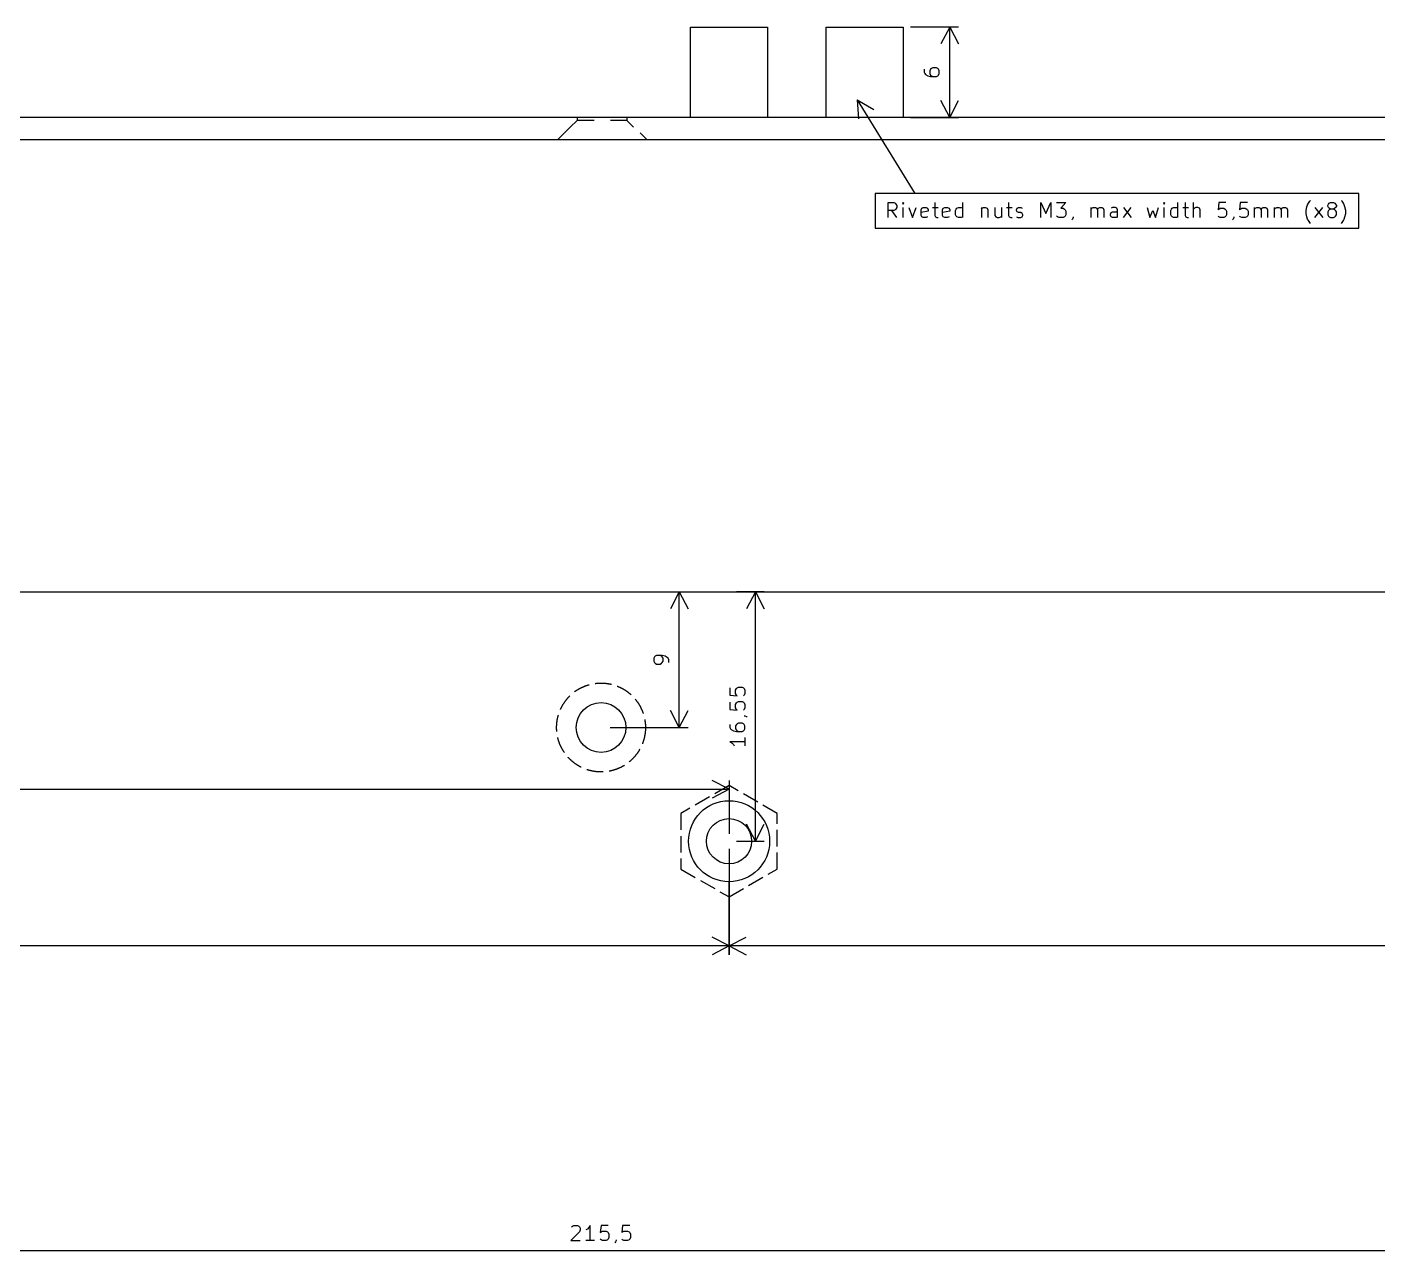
# Model space of a CAD drawing. Extents: x 183 to 663, y -184 to 161.
# Drawn here: x 383.1 to 472.8, y 17.8 to 99 of the extents above; entities that cross this region are included whole.
import ezdxf

# ---------------------------------------------------------------- set-up
doc = ezdxf.new("R2010")
doc.units = 0
doc.layers.add('BLACK', color=7, linetype='CONTINUOUS')

msp = doc.modelspace()

# ---------------------------------------------------------------- linework, layer by layer
at = {"layer": 'BLACK', "linetype": 'CONTINUOUS'}
for p, q in [((427.2, 99), (432.3, 99)), ((427.2, 93), (427.2, 99)), ((432.3, 99), (432.3, 93)), ((436.2, 99), (441.3, 99)), ((436.2, 93), (436.2, 99)), ((441.3, 99), (441.3, 93)), ((444.98642, 99), (441.8, 99)), ((444.4, 99), (443.813579, 97.873496)), ((444.4, 93), (444.4, 99)), ((444.4, 99), (444.986421, 97.873496)), ((442.704819, 96.190476), (442.704819, 96)), ((442.704819, 96), (442.752438, 95.904762)), ((443.13339, 96.190476), (443.085771, 96.095238)), ((443.085771, 96.095238), (443.085771, 95.904762)), ((443.181009, 96.238095), (443.13339, 96.190476)), ((443.276247, 96.285714), (443.181009, 96.238095)), ((443.514342, 96.285714), (443.276247, 96.285714)), ((443.60958, 96.238095), (443.514342, 96.285714)), ((443.6572, 96.190476), (443.60958, 96.238095)), ((443.704819, 96.095238), (443.6572, 96.190476)), ((443.704819, 95.904762), (443.704819, 96.095238)), ((442.752438, 95.904762), (442.800057, 95.857143)), ((442.800057, 95.857143), (442.942914, 95.761905)), ((442.942914, 95.761905), (443.13339, 95.714286)), ((443.085771, 95.904762), (443.13339, 95.809524)), ((443.13339, 95.809524), (443.181009, 95.761905)), ((443.13339, 95.714286), (443.514342, 95.714286)), ((443.181009, 95.761905), (443.276247, 95.714286)), ((443.514342, 95.714286), (443.60958, 95.761905)), ((443.60958, 95.761905), (443.6572, 95.809524)), ((443.6572, 95.809524), (443.704819, 95.904762)), ((438.262049, 94.174171), (442.093385, 87.94825)), ((438.262049, 94.174171), (439.351877, 93.522116)), ((438.262049, 94.174171), (438.353017, 92.907433)), ((444.4, 93), (443.813579, 94.126504)), ((444.4, 93), (444.986421, 94.126504)), ((543.1, 93), (299.6, 93)), ((419.21, 92.35), (418.828994, 91.969036)), ((419.654503, 92.794534), (419.21, 92.35)), ((419.654503, 92.985034), (419.654503, 92.921499)), ((419.654503, 92.985034), (419.654503, 92.921499)), ((419.654503, 92.921499), (419.654503, 92.858034)), ((419.654503, 92.858034), (419.654503, 92.794534)), ((419.654503, 92.858034), (419.654503, 92.794534)), ((420.797497, 92.794534), (419.654503, 92.794534)), ((422.956488, 92.794534), (421.876991, 92.794534)), ((422.956488, 92.985034), (422.956488, 92.921499)), ((422.956488, 92.985034), (422.956488, 92.858034)), ((422.956488, 92.985034), (422.956488, 92.921499)), ((422.956488, 92.921499), (422.956488, 92.858034)), ((422.956488, 92.858034), (422.956488, 92.794534)), ((422.956488, 92.858034), (422.956488, 92.794534)), ((422.956488, 92.794534), (423.400991, 92.35)), ((422.956488, 92.794534), (423.400991, 92.35)), ((432.3, 93), (427.2, 93)), ((441.3, 93), (436.2, 93)), ((441.8, 93), (444.98642, 93)), ((543.1, 91.5), (299.6, 91.5)), ((418.828994, 91.969036), (418.384491, 91.524537)), ((418.828994, 91.969036), (418.384491, 91.524537)), ((423.845472, 91.969036), (424.289975, 91.524537)), ((423.845472, 91.969036), (424.289975, 91.524537)), ((439.446428, 87.94825), (439.446428, 85.65175)), ((471.553573, 87.94825), (439.446428, 87.94825)), ((471.553573, 85.65175), (471.553573, 87.94825)), ((440.309523, 86.34518), (440.309523, 87.34518)), ((440.309523, 87.34518), (440.690475, 87.34518)), ((440.690475, 87.34518), (440.785713, 87.297561)), ((440.785713, 87.297561), (440.833332, 87.249942)), ((440.833332, 87.249942), (440.880951, 87.154704)), ((440.880951, 87.011847), (440.833332, 86.916609)), ((440.880951, 87.154704), (440.880951, 87.011847)), ((441.309523, 87.34518), (441.261904, 87.297561)), ((441.261904, 87.297561), (441.309523, 87.249942)), ((441.357142, 87.297561), (441.309523, 87.34518)), ((441.309523, 87.34518), (441.309523, 87.249942)), ((441.309523, 87.249942), (441.357142, 87.297561)), ((441.309523, 86.34518), (441.309523, 87.011847)), ((441.690475, 87.011847), (441.92857, 86.34518)), ((441.92857, 86.34518), (442.166665, 87.011847)), ((442.499999, 86.86899), (442.547618, 86.964228)), ((442.547618, 86.964228), (442.642856, 87.011847)), ((442.642856, 87.011847), (442.833332, 87.011847)), ((442.833332, 87.011847), (442.92857, 86.964228)), ((442.92857, 86.964228), (442.976189, 86.86899)), ((443.261904, 87.011847), (443.642856, 87.011847)), ((443.404761, 87.34518), (443.404761, 86.488038)), ((443.928571, 86.86899), (443.97619, 86.964228)), ((443.97619, 86.964228), (444.071428, 87.011847)), ((444.071428, 87.011847), (444.261904, 87.011847)), ((444.261904, 87.011847), (444.357142, 86.964228)), ((444.357142, 86.964228), (444.404761, 86.86899)), ((444.833333, 86.916609), (444.880952, 86.964228)), ((444.880952, 86.964228), (444.97619, 87.011847)), ((444.97619, 87.011847), (445.166666, 87.011847)), ((445.166666, 87.011847), (445.261904, 86.964228)), ((445.261904, 86.34518), (445.261904, 87.34518)), ((446.5, 87.011847), (446.5, 86.34518)), ((446.5, 86.916609), (446.547619, 86.964228)), ((446.547619, 86.964228), (446.642857, 87.011847)), ((446.642857, 87.011847), (446.785714, 87.011847)), ((446.785714, 87.011847), (446.880952, 86.964228)), ((446.880952, 86.964228), (446.928571, 86.86899)), ((447.404762, 87.011847), (447.404762, 86.488038)), ((447.833333, 87.011847), (447.833333, 86.34518)), ((448.166667, 87.011847), (448.547619, 87.011847)), ((448.309524, 87.34518), (448.309524, 86.488038)), ((448.833334, 86.86899), (448.880953, 86.964228)), ((448.880953, 86.964228), (448.976191, 87.011847)), ((448.976191, 87.011847), (449.119048, 87.011847)), ((449.119048, 87.011847), (449.214286, 86.964228)), ((450.452382, 86.34518), (450.452382, 87.34518)), ((450.452382, 87.34518), (450.785715, 86.630895)), ((450.785715, 86.630895), (451.119048, 87.34518)), ((451.119048, 87.34518), (451.119048, 86.34518)), ((451.500001, 87.34518), (452.119048, 87.34518)), ((452.119048, 87.34518), (451.785715, 86.964228)), ((451.785715, 86.964228), (451.928572, 86.964228)), ((451.928572, 86.964228), (452.02381, 86.916609)), ((453.785715, 86.34518), (453.785715, 87.011847)), ((453.785715, 86.916609), (453.833334, 86.964228)), ((453.833334, 86.964228), (453.928572, 87.011847)), ((453.928572, 87.011847), (454.071429, 87.011847)), ((454.071429, 87.011847), (454.166667, 86.964228)), ((454.166667, 86.964228), (454.214286, 86.86899)), ((454.214286, 86.86899), (454.261905, 86.964228)), ((454.261905, 86.964228), (454.357143, 87.011847)), ((454.357143, 87.011847), (454.5, 87.011847)), ((454.5, 87.011847), (454.595239, 86.964228)), ((454.595239, 86.964228), (454.642858, 86.86899)), ((455.214286, 87.011847), (455.119048, 86.964228)), ((455.404762, 87.011847), (455.214286, 87.011847)), ((455.5, 86.964228), (455.404762, 87.011847)), ((455.547619, 86.86899), (455.5, 86.964228)), ((455.928572, 86.34518), (456.452381, 87.011847)), ((455.928572, 87.011847), (456.452381, 86.34518)), ((457.500001, 87.011847), (457.690477, 86.34518)), ((458.071429, 86.34518), (458.261905, 87.011847)), ((458.642858, 87.34518), (458.595239, 87.297561)), ((458.595239, 87.297561), (458.642858, 87.249942)), ((458.690477, 87.297561), (458.642858, 87.34518)), ((458.642858, 87.34518), (458.642858, 87.249942)), ((458.642858, 87.249942), (458.690477, 87.297561)), ((458.642858, 86.34518), (458.642858, 87.011847)), ((459.119048, 86.916609), (459.166667, 86.964228)), ((459.166667, 86.964228), (459.261905, 87.011847)), ((459.261905, 87.011847), (459.452381, 87.011847)), ((459.452381, 87.011847), (459.547619, 86.964228)), ((459.547619, 86.34518), (459.547619, 87.34518)), ((459.880953, 87.011847), (460.261905, 87.011847)), ((460.02381, 87.34518), (460.02381, 86.488038)), ((460.595239, 86.34518), (460.595239, 87.34518)), ((460.642858, 86.964228), (460.595239, 86.916609)), ((460.738096, 87.011847), (460.642858, 86.964228)), ((460.880953, 87.011847), (460.738096, 87.011847)), ((460.976191, 86.964228), (460.880953, 87.011847)), ((461.02381, 86.86899), (460.976191, 86.964228)), ((462.261906, 87.34518), (462.214287, 86.86899)), ((462.738096, 87.34518), (462.261906, 87.34518)), ((462.261906, 86.916609), (462.357144, 86.964228)), ((462.357144, 86.964228), (462.595239, 86.964228)), ((462.595239, 86.964228), (462.690477, 86.916609)), ((463.690477, 87.34518), (463.642858, 86.86899)), ((464.166667, 87.34518), (463.690477, 87.34518)), ((463.690477, 86.916609), (463.785715, 86.964228)), ((463.785715, 86.964228), (464.02381, 86.964228)), ((464.02381, 86.964228), (464.119048, 86.916609)), ((464.642858, 86.34518), (464.642858, 87.011847)), ((464.642858, 86.916609), (464.690477, 86.964228)), ((464.690477, 86.964228), (464.785715, 87.011847)), ((464.785715, 87.011847), (464.928572, 87.011847)), ((464.928572, 87.011847), (465.02381, 86.964228)), ((465.02381, 86.964228), (465.071429, 86.86899)), ((465.071429, 86.86899), (465.119048, 86.964228)), ((465.119048, 86.964228), (465.214286, 87.011847)), ((465.214286, 87.011847), (465.357143, 87.011847)), ((465.357143, 87.011847), (465.452382, 86.964228)), ((465.452382, 86.964228), (465.500001, 86.86899)), ((465.976191, 86.34518), (465.976191, 87.011847)), ((465.976191, 86.916609), (466.02381, 86.964228)), ((466.02381, 86.964228), (466.119048, 87.011847)), ((466.119048, 87.011847), (466.261905, 87.011847)), ((466.261905, 87.011847), (466.357143, 86.964228)), ((466.357143, 86.964228), (466.404762, 86.86899)), ((466.404762, 86.86899), (466.452381, 86.964228)), ((466.452381, 86.964228), (466.547619, 87.011847)), ((466.547619, 87.011847), (466.690476, 87.011847)), ((466.690476, 87.011847), (466.785715, 86.964228)), ((466.785715, 86.964228), (466.833334, 86.86899)), ((468.071429, 86.821371), (468.119048, 87.059466)), ((468.119048, 87.059466), (468.166667, 87.202323)), ((468.166667, 87.202323), (468.214286, 87.297561)), ((468.214286, 87.297561), (468.309524, 87.440419)), ((468.309524, 87.440419), (468.357143, 87.488038)), ((468.642858, 86.34518), (469.166667, 87.011847)), ((468.642858, 87.011847), (469.166667, 86.34518)), ((469.500001, 87.154704), (469.54762, 87.249942)), ((469.500001, 87.107085), (469.500001, 87.154704)), ((469.54762, 87.011847), (469.500001, 87.107085)), ((469.54762, 87.249942), (469.595239, 87.297561)), ((469.595239, 86.964228), (469.54762, 87.011847)), ((469.595239, 87.297561), (469.690477, 87.34518)), ((469.690477, 86.916609), (469.595239, 86.964228)), ((469.690477, 87.34518), (469.880953, 87.34518)), ((469.880953, 87.34518), (469.976191, 87.297561)), ((469.976191, 86.964228), (469.880953, 86.916609)), ((469.976191, 87.297561), (470.02381, 87.249942)), ((470.02381, 87.011847), (469.976191, 86.964228)), ((470.02381, 87.249942), (470.071429, 87.154704)), ((470.071429, 87.107085), (470.02381, 87.011847)), ((470.071429, 87.154704), (470.071429, 87.107085)), ((470.452382, 87.440419), (470.404763, 87.488038)), ((470.54762, 87.297561), (470.452382, 87.440419)), ((470.595239, 87.202323), (470.54762, 87.297561)), ((470.642858, 87.059466), (470.595239, 87.202323)), ((470.690477, 86.821371), (470.642858, 87.059466)), ((440.690475, 86.821371), (440.309523, 86.821371)), ((440.880951, 86.34518), (440.547618, 86.821371)), ((440.785713, 86.86899), (440.690475, 86.821371)), ((440.833332, 86.916609), (440.785713, 86.86899)), ((442.499999, 86.488038), (442.499999, 86.86899)), ((442.976189, 86.773752), (442.499999, 86.678514)), ((442.547618, 86.3928), (442.499999, 86.488038)), ((442.642856, 86.34518), (442.547618, 86.3928)), ((442.833332, 86.34518), (442.642856, 86.34518)), ((442.92857, 86.3928), (442.833332, 86.34518)), ((442.976189, 86.86899), (442.976189, 86.773752)), ((443.404761, 86.488038), (443.45238, 86.3928)), ((443.45238, 86.3928), (443.547618, 86.34518)), ((443.547618, 86.34518), (443.642856, 86.34518)), ((443.928571, 86.488038), (443.928571, 86.86899)), ((444.404761, 86.773752), (443.928571, 86.678514)), ((443.97619, 86.3928), (443.928571, 86.488038)), ((444.071428, 86.34518), (443.97619, 86.3928)), ((444.261904, 86.34518), (444.071428, 86.34518)), ((444.357142, 86.3928), (444.261904, 86.34518)), ((444.404761, 86.86899), (444.404761, 86.773752)), ((444.785714, 86.821371), (444.833333, 86.916609)), ((444.785714, 86.535657), (444.785714, 86.821371)), ((444.833333, 86.440419), (444.785714, 86.535657)), ((444.880952, 86.3928), (444.833333, 86.440419)), ((444.97619, 86.34518), (444.880952, 86.3928)), ((445.166666, 86.34518), (444.97619, 86.34518)), ((445.261904, 86.3928), (445.166666, 86.34518)), ((446.928571, 86.86899), (446.928571, 86.34518)), ((447.404762, 86.488038), (447.452381, 86.3928)), ((447.452381, 86.3928), (447.547619, 86.34518)), ((447.547619, 86.34518), (447.690476, 86.34518)), ((447.690476, 86.34518), (447.785714, 86.3928)), ((447.785714, 86.3928), (447.833333, 86.440419)), ((448.309524, 86.488038), (448.357143, 86.3928)), ((448.357143, 86.3928), (448.452381, 86.34518)), ((448.452381, 86.34518), (448.547619, 86.34518)), ((448.833334, 86.821371), (448.833334, 86.86899)), ((448.880953, 86.726133), (448.833334, 86.821371)), ((448.833334, 86.3928), (448.928572, 86.34518)), ((448.976191, 86.678514), (448.880953, 86.726133)), ((448.928572, 86.34518), (449.119048, 86.34518)), ((449.119048, 86.678514), (448.976191, 86.678514)), ((449.214286, 86.630895), (449.119048, 86.678514)), ((449.119048, 86.34518), (449.214286, 86.3928)), ((449.261905, 86.535657), (449.214286, 86.630895)), ((449.214286, 86.3928), (449.261905, 86.488038)), ((449.261905, 86.488038), (449.261905, 86.535657)), ((451.54762, 86.3928), (451.500001, 86.440419)), ((451.642858, 86.34518), (451.54762, 86.3928)), ((451.928572, 86.34518), (451.642858, 86.34518)), ((452.02381, 86.3928), (451.928572, 86.34518)), ((452.02381, 86.916609), (452.071429, 86.86899)), ((452.071429, 86.440419), (452.02381, 86.3928)), ((452.071429, 86.86899), (452.119048, 86.773752)), ((452.119048, 86.535657), (452.071429, 86.440419)), ((452.119048, 86.773752), (452.119048, 86.535657)), ((452.54762, 86.249942), (452.500001, 86.202323)), ((452.595239, 86.34518), (452.54762, 86.249942)), ((452.595239, 86.3928), (452.595239, 86.34518)), ((454.214286, 86.86899), (454.214286, 86.34518)), ((454.642858, 86.86899), (454.642858, 86.34518)), ((455.071429, 86.583276), (455.119048, 86.678514)), ((455.071429, 86.488038), (455.071429, 86.583276)), ((455.119048, 86.3928), (455.071429, 86.488038)), ((455.119048, 86.678514), (455.214286, 86.726133)), ((455.214286, 86.34518), (455.119048, 86.3928)), ((455.214286, 86.726133), (455.452381, 86.726133)), ((455.452381, 86.34518), (455.214286, 86.34518)), ((455.452381, 86.726133), (455.547619, 86.773752)), ((455.547619, 86.3928), (455.452381, 86.34518)), ((455.547619, 86.34518), (455.547619, 86.86899)), ((457.690477, 86.34518), (457.880953, 86.821371)), ((457.880953, 86.821371), (458.071429, 86.34518)), ((459.071429, 86.821371), (459.119048, 86.916609)), ((459.071429, 86.535657), (459.071429, 86.821371)), ((459.119048, 86.440419), (459.071429, 86.535657)), ((459.166667, 86.3928), (459.119048, 86.440419)), ((459.261905, 86.34518), (459.166667, 86.3928)), ((459.452381, 86.34518), (459.261905, 86.34518)), ((459.547619, 86.3928), (459.452381, 86.34518)), ((460.02381, 86.488038), (460.071429, 86.3928)), ((460.071429, 86.3928), (460.166667, 86.34518)), ((460.166667, 86.34518), (460.261905, 86.34518)), ((461.02381, 86.34518), (461.02381, 86.86899)), ((462.214287, 86.86899), (462.261906, 86.916609)), ((462.261906, 86.3928), (462.214287, 86.440419)), ((462.357144, 86.34518), (462.261906, 86.3928)), ((462.595239, 86.34518), (462.357144, 86.34518)), ((462.690477, 86.3928), (462.595239, 86.34518)), ((462.690477, 86.916609), (462.738096, 86.86899)), ((462.738096, 86.440419), (462.690477, 86.3928)), ((462.738096, 86.86899), (462.785715, 86.773752)), ((462.785715, 86.535657), (462.738096, 86.440419)), ((462.785715, 86.773752), (462.785715, 86.535657)), ((463.214287, 86.249942), (463.166668, 86.202323)), ((463.261906, 86.34518), (463.214287, 86.249942)), ((463.261906, 86.3928), (463.261906, 86.34518)), ((463.642858, 86.86899), (463.690477, 86.916609)), ((463.690477, 86.3928), (463.642858, 86.440419)), ((463.785715, 86.34518), (463.690477, 86.3928)), ((464.02381, 86.34518), (463.785715, 86.34518)), ((464.119048, 86.3928), (464.02381, 86.34518)), ((464.119048, 86.916609), (464.166667, 86.86899)), ((464.166667, 86.440419), (464.119048, 86.3928)), ((464.166667, 86.86899), (464.214286, 86.773752)), ((464.214286, 86.535657), (464.166667, 86.440419)), ((464.214286, 86.773752), (464.214286, 86.535657)), ((465.071429, 86.86899), (465.071429, 86.34518)), ((465.500001, 86.86899), (465.500001, 86.34518)), ((466.404762, 86.86899), (466.404762, 86.34518)), ((466.833334, 86.86899), (466.833334, 86.34518)), ((468.071429, 86.630895), (468.071429, 86.821371)), ((468.119048, 86.3928), (468.071429, 86.630895)), ((468.166667, 86.249942), (468.119048, 86.3928)), ((468.214286, 86.154704), (468.166667, 86.249942)), ((468.309524, 86.011847), (468.214286, 86.154704)), ((469.54762, 86.821371), (469.500001, 86.726133)), ((469.500001, 86.726133), (469.500001, 86.535657)), ((469.500001, 86.535657), (469.54762, 86.440419)), ((469.595239, 86.86899), (469.54762, 86.821371)), ((469.54762, 86.440419), (469.595239, 86.3928)), ((469.690477, 86.916609), (469.595239, 86.86899)), ((469.595239, 86.3928), (469.690477, 86.34518)), ((469.880953, 86.916609), (469.690477, 86.916609)), ((469.690477, 86.34518), (469.880953, 86.34518)), ((469.976191, 86.86899), (469.880953, 86.916609)), ((469.880953, 86.34518), (469.976191, 86.3928)), ((470.02381, 86.821371), (469.976191, 86.86899)), ((469.976191, 86.3928), (470.02381, 86.440419)), ((470.071429, 86.726133), (470.02381, 86.821371)), ((470.02381, 86.440419), (470.071429, 86.535657)), ((470.071429, 86.535657), (470.071429, 86.726133)), ((470.452382, 86.011847), (470.54762, 86.154704)), ((470.54762, 86.154704), (470.595239, 86.249942)), ((470.595239, 86.249942), (470.642858, 86.3928)), ((470.642858, 86.3928), (470.690477, 86.630895)), ((470.690477, 86.630895), (470.690477, 86.821371)), ((439.446428, 85.65175), (471.553573, 85.65175)), ((468.357143, 85.964228), (468.309524, 86.011847)), ((470.404763, 85.964228), (470.452382, 86.011847)), ((293.5, 61.5), (549, 61.5)), ((426.44, 61.5), (425.853579, 60.373496)), ((425.85358, 61.5), (427.32, 61.5)), ((426.44, 52.5), (426.44, 61.5)), ((426.44, 61.5), (427.026421, 60.373496)), ((432.08642, 61.5), (430.25, 61.5)), ((431.5, 61.5), (430.913579, 60.373496)), ((431.5, 44.95), (431.5, 61.5)), ((431.5, 61.5), (432.086421, 60.373496)), ((424.792438, 57.190476), (424.744819, 57.095238)), ((424.744819, 57.095238), (424.744819, 56.904762)), ((424.744819, 56.904762), (424.792438, 56.809524)), ((424.840057, 57.238095), (424.792438, 57.190476)), ((424.792438, 56.809524), (424.840057, 56.761905)), ((424.935295, 57.285714), (424.840057, 57.238095)), ((424.840057, 56.761905), (424.935295, 56.714286)), ((425.316247, 57.285714), (424.935295, 57.285714)), ((424.935295, 56.714286), (425.17339, 56.714286)), ((425.268628, 57.238095), (425.17339, 57.285714)), ((425.17339, 56.714286), (425.268628, 56.761905)), ((425.316247, 57.190476), (425.268628, 57.238095)), ((425.268628, 56.761905), (425.316247, 56.809524)), ((425.506723, 57.238095), (425.316247, 57.285714)), ((425.363866, 57.095238), (425.316247, 57.190476)), ((425.316247, 56.809524), (425.363866, 56.904762)), ((425.363866, 56.904762), (425.363866, 57.095238)), ((425.64958, 57.142857), (425.506723, 57.238095)), ((425.6972, 57.095238), (425.64958, 57.142857)), ((425.744819, 57), (425.6972, 57.095238)), ((425.744819, 56.809524), (425.744819, 57)), ((419.477426, 54.858067), (419.498071, 54.873446)), ((419.498071, 54.873446), (419.51885, 54.888644)), ((419.51885, 54.888644), (419.53976, 54.90366)), ((419.53976, 54.90366), (419.560801, 54.918493)), ((419.560801, 54.918493), (419.58197, 54.933141)), ((419.58197, 54.933141), (419.603267, 54.947605)), ((419.603267, 54.947605), (419.624688, 54.961882)), ((419.624688, 54.961882), (419.646234, 54.975971)), ((419.646234, 54.975971), (419.667902, 54.989873)), ((419.667902, 54.989873), (419.68969, 55.003584)), ((419.68969, 55.003584), (419.711597, 55.017105)), ((419.711597, 55.017105), (419.733621, 55.030434)), ((419.733621, 55.030434), (419.755761, 55.04357)), ((419.755761, 55.04357), (419.778014, 55.056513)), ((419.778014, 55.056513), (419.80038, 55.069261)), ((419.80038, 55.069261), (419.822856, 55.081813)), ((419.822856, 55.081813), (419.84544, 55.094169)), ((419.84544, 55.094169), (419.868132, 55.106327)), ((419.868132, 55.106327), (419.890929, 55.118287)), ((419.890929, 55.118287), (419.913829, 55.130047)), ((419.913829, 55.130047), (419.936831, 55.141607)), ((419.936831, 55.141607), (419.959933, 55.152966)), ((419.959933, 55.152966), (419.983134, 55.164123)), ((419.983134, 55.164123), (420.00643, 55.175077)), ((420.00643, 55.175077), (420.029822, 55.185827)), ((420.029822, 55.185827), (420.053306, 55.196372)), ((420.053306, 55.196372), (420.076882, 55.206713)), ((420.076882, 55.206713), (420.100547, 55.216847)), ((420.100547, 55.216847), (420.124299, 55.226774)), ((420.124299, 55.226774), (420.148137, 55.236494)), ((420.148137, 55.236494), (420.172059, 55.246005)), ((420.172059, 55.246005), (420.196064, 55.255307)), ((420.196064, 55.255307), (420.220148, 55.2644)), ((420.220148, 55.2644), (420.244311, 55.273281)), ((420.244311, 55.273281), (420.26855, 55.281952)), ((420.26855, 55.281952), (420.292864, 55.290411)), ((420.292864, 55.290411), (420.317251, 55.298657)), ((420.317251, 55.298657), (420.34171, 55.30669)), ((420.34171, 55.30669), (420.366237, 55.314509)), ((420.366237, 55.314509), (420.390831, 55.322114)), ((420.390831, 55.322114), (420.415491, 55.329504)), ((420.415491, 55.329504), (420.440215, 55.336679)), ((420.440215, 55.336679), (420.458279, 55.341774)), ((420.849691, 55.422713), (420.875212, 55.426095)), ((420.875212, 55.426095), (420.900761, 55.429254)), ((420.900761, 55.429254), (420.926336, 55.432191)), ((420.926336, 55.432191), (420.951936, 55.434903)), ((420.951936, 55.434903), (420.977559, 55.437393)), ((420.977559, 55.437393), (421.003203, 55.439658)), ((421.003203, 55.439658), (421.028865, 55.4417)), ((421.028865, 55.4417), (421.054545, 55.443518)), ((421.054545, 55.443518), (421.080239, 55.445111)), ((421.080239, 55.445111), (421.105946, 55.446481)), ((421.105946, 55.446481), (421.131664, 55.447626)), ((421.131664, 55.447626), (421.157391, 55.448546)), ((421.157391, 55.448546), (421.183125, 55.449242)), ((421.183125, 55.449242), (421.208864, 55.449713)), ((421.208864, 55.449713), (421.234607, 55.44996)), ((421.234607, 55.44996), (421.26035, 55.449982)), ((421.26035, 55.449982), (421.286093, 55.449779)), ((421.286093, 55.449779), (421.311833, 55.449352)), ((421.311833, 55.449352), (421.337568, 55.4487)), ((421.337568, 55.4487), (421.363297, 55.447824)), ((421.363297, 55.447824), (421.389017, 55.446723)), ((421.389017, 55.446723), (421.414726, 55.445397)), ((421.414726, 55.445397), (421.440423, 55.443848)), ((421.440423, 55.443848), (421.466105, 55.442074)), ((421.466105, 55.442074), (421.491771, 55.440076)), ((421.491771, 55.440076), (421.517419, 55.437854)), ((421.517419, 55.437854), (421.543046, 55.435409)), ((421.543046, 55.435409), (421.568651, 55.43274)), ((421.568651, 55.43274), (421.594231, 55.429847)), ((421.594231, 55.429847), (421.619785, 55.426732)), ((421.619785, 55.426732), (421.645312, 55.423393)), ((421.645312, 55.423393), (421.670808, 55.419832)), ((421.670808, 55.419832), (421.696272, 55.416049)), ((421.696272, 55.416049), (421.721702, 55.412044)), ((421.721702, 55.412044), (421.747096, 55.407816)), ((421.747096, 55.407816), (421.772452, 55.403368)), ((421.772452, 55.403368), (421.797768, 55.398698)), ((421.797768, 55.398698), (421.823043, 55.393807)), ((421.823043, 55.393807), (421.848274, 55.388697)), ((421.848274, 55.388697), (421.87346, 55.383366)), ((421.87346, 55.383366), (421.898598, 55.377815)), ((421.898598, 55.377815), (421.923686, 55.372046)), ((421.923686, 55.372046), (421.941945, 55.367701)), ((422.323245, 55.247844), (422.347183, 55.238374)), ((422.347183, 55.238374), (422.371038, 55.228695)), ((422.371038, 55.228695), (422.394807, 55.218808)), ((422.394807, 55.218808), (422.418489, 55.208714)), ((422.418489, 55.208714), (422.442082, 55.198414)), ((422.442082, 55.198414), (422.465585, 55.187909)), ((422.465585, 55.187909), (422.488995, 55.177199)), ((422.488995, 55.177199), (422.51231, 55.166285)), ((422.51231, 55.166285), (422.535529, 55.155167)), ((422.535529, 55.155167), (422.558651, 55.143848)), ((422.558651, 55.143848), (422.581673, 55.132327)), ((422.581673, 55.132327), (422.604593, 55.120606)), ((422.604593, 55.120606), (422.62741, 55.108686)), ((422.62741, 55.108686), (422.650123, 55.096566)), ((422.650123, 55.096566), (422.672728, 55.084249)), ((422.672728, 55.084249), (422.695226, 55.071735)), ((422.695226, 55.071735), (422.717613, 55.059026)), ((422.717613, 55.059026), (422.739889, 55.046121)), ((422.739889, 55.046121), (422.762051, 55.033022)), ((422.762051, 55.033022), (422.784098, 55.019731)), ((422.784098, 55.019731), (422.806028, 55.006248)), ((422.806028, 55.006248), (422.827839, 54.992574)), ((422.827839, 54.992574), (422.849531, 54.97871)), ((422.849531, 54.97871), (422.8711, 54.964657)), ((422.8711, 54.964657), (422.892547, 54.950416)), ((422.892547, 54.950416), (422.913868, 54.935989)), ((422.913868, 54.935989), (422.935062, 54.921377)), ((422.935062, 54.921377), (422.956128, 54.90658)), ((422.956128, 54.90658), (422.977064, 54.8916)), ((422.977064, 54.8916), (422.997869, 54.876437)), ((422.997869, 54.876437), (423.01854, 54.861094)), ((423.01854, 54.861094), (423.039077, 54.845571)), ((423.039077, 54.845571), (423.059478, 54.829869)), ((423.059478, 54.829869), (423.079741, 54.81399)), ((423.079741, 54.81399), (423.099864, 54.797934)), ((423.099864, 54.797934), (423.119847, 54.781704)), ((423.119847, 54.781704), (423.139687, 54.7653)), ((423.139687, 54.7653), (423.159383, 54.748723)), ((423.159383, 54.748723), (423.178934, 54.731975)), ((423.178934, 54.731975), (423.198338, 54.715057)), ((423.198338, 54.715057), (423.217594, 54.697971)), ((423.217594, 54.697971), (423.236699, 54.680717)), ((423.236699, 54.680717), (423.250533, 54.668033)), ((429.804819, 55.129761), (429.804819, 54.653571)), ((430.185771, 54.986904), (430.23339, 55.082142)), ((430.185771, 54.748809), (430.185771, 54.986904)), ((430.23339, 54.653571), (430.185771, 54.748809)), ((430.23339, 55.082142), (430.281009, 55.129761)), ((430.281009, 55.129761), (430.376247, 55.17738)), ((430.376247, 55.17738), (430.614342, 55.17738)), ((430.614342, 55.17738), (430.70958, 55.129761)), ((430.70958, 55.129761), (430.7572, 55.082142)), ((430.7572, 55.082142), (430.804819, 54.986904)), ((430.804819, 54.748809), (430.7572, 54.653571)), ((430.804819, 54.986904), (430.804819, 54.748809)), ((418.585915, 53.766946), (418.597073, 53.790146)), ((418.597073, 53.790146), (418.608432, 53.813248)), ((418.608432, 53.813248), (418.619993, 53.836249)), ((418.619993, 53.836249), (418.631754, 53.859149)), ((418.631754, 53.859149), (418.643714, 53.881946)), ((418.643714, 53.881946), (418.655873, 53.904637)), ((418.655873, 53.904637), (418.668229, 53.927221)), ((418.668229, 53.927221), (418.680782, 53.949697)), ((418.680782, 53.949697), (418.693531, 53.972062)), ((418.693531, 53.972062), (418.706474, 53.994315)), ((418.706474, 53.994315), (418.719611, 54.016454)), ((418.719611, 54.016454), (418.732941, 54.038478)), ((418.732941, 54.038478), (418.746463, 54.060385)), ((418.746463, 54.060385), (418.760175, 54.082172)), ((418.760175, 54.082172), (418.774076, 54.10384)), ((418.774076, 54.10384), (418.788167, 54.125385)), ((418.788167, 54.125385), (418.802444, 54.146806)), ((418.802444, 54.146806), (418.816908, 54.168102)), ((418.816908, 54.168102), (418.831558, 54.189271)), ((418.831558, 54.189271), (418.846391, 54.210312)), ((418.846391, 54.210312), (418.861408, 54.231222)), ((418.861408, 54.231222), (418.876607, 54.252)), ((418.876607, 54.252), (418.891986, 54.272645)), ((418.891986, 54.272645), (418.907545, 54.293154)), ((418.907545, 54.293154), (418.923282, 54.313528)), ((418.923282, 54.313528), (418.939196, 54.333763)), ((418.939196, 54.333763), (418.955287, 54.353858)), ((418.955287, 54.353858), (418.971552, 54.373813)), ((418.971552, 54.373813), (418.98799, 54.393624)), ((418.98799, 54.393624), (419.004601, 54.413292)), ((419.004601, 54.413292), (419.021383, 54.432813)), ((419.021383, 54.432813), (419.038335, 54.452188)), ((419.038335, 54.452188), (419.055455, 54.471414)), ((419.055455, 54.471414), (419.072742, 54.490489)), ((419.072742, 54.490489), (419.090195, 54.509413)), ((419.090195, 54.509413), (419.107813, 54.528185)), ((419.107813, 54.528185), (419.125593, 54.546801)), ((419.125593, 54.546801), (419.143535, 54.565262)), ((419.143535, 54.565262), (419.161638, 54.583566)), ((419.161638, 54.583566), (419.174937, 54.59681)), ((423.525242, 54.377705), (423.541541, 54.357779)), ((423.541541, 54.357779), (423.557665, 54.337711)), ((423.557665, 54.337711), (423.573614, 54.317503)), ((423.573614, 54.317503), (423.589386, 54.297156)), ((423.589386, 54.297156), (423.60498, 54.276673)), ((423.60498, 54.276673), (423.620395, 54.256055)), ((423.620395, 54.256055), (423.635629, 54.235303)), ((423.635629, 54.235303), (423.650681, 54.214418)), ((423.650681, 54.214418), (423.665551, 54.193403)), ((423.665551, 54.193403), (423.680236, 54.172259)), ((423.680236, 54.172259), (423.694737, 54.150988)), ((423.694737, 54.150988), (423.709051, 54.129591)), ((423.709051, 54.129591), (423.723178, 54.10807)), ((423.723178, 54.10807), (423.737117, 54.086427)), ((423.737117, 54.086427), (423.750866, 54.064662)), ((423.750866, 54.064662), (423.764425, 54.042779)), ((423.764425, 54.042779), (423.777792, 54.020778)), ((423.777792, 54.020778), (423.790967, 53.998661)), ((423.790967, 53.998661), (423.803949, 53.97643)), ((423.803949, 53.97643), (423.816736, 53.954087)), ((423.816736, 53.954087), (423.829327, 53.931633)), ((423.829327, 53.931633), (423.841722, 53.90907)), ((423.841722, 53.90907), (423.85392, 53.886399)), ((423.85392, 53.886399), (423.865919, 53.863623)), ((423.865919, 53.863623), (423.877719, 53.840743)), ((423.877719, 53.840743), (423.889319, 53.817762)), ((423.889319, 53.817762), (423.900718, 53.794679)), ((423.900718, 53.794679), (423.911915, 53.771498)), ((429.804819, 54.653571), (430.281009, 54.605952)), ((429.804819, 54.17738), (429.804819, 53.70119)), ((430.185771, 54.034523), (430.23339, 54.129761)), ((430.185771, 53.796428), (430.185771, 54.034523)), ((430.23339, 53.70119), (430.185771, 53.796428)), ((430.281009, 54.605952), (430.23339, 54.653571)), ((430.23339, 54.129761), (430.281009, 54.17738)), ((430.281009, 54.17738), (430.376247, 54.224999)), ((430.376247, 54.224999), (430.614342, 54.224999)), ((430.614342, 54.224999), (430.70958, 54.17738)), ((430.7572, 54.653571), (430.70958, 54.605952)), ((430.70958, 54.17738), (430.7572, 54.129761)), ((430.7572, 54.129761), (430.804819, 54.034523)), ((430.804819, 53.796428), (430.7572, 53.70119)), ((430.804819, 54.034523), (430.804819, 53.796428)), ((418.323916, 52.874875), (418.327299, 52.900396)), ((418.327299, 52.900396), (418.330904, 52.925886)), ((418.330904, 52.925886), (418.334732, 52.951343)), ((418.334732, 52.951343), (418.338781, 52.976766)), ((418.338781, 52.976766), (418.343053, 53.002153)), ((418.343053, 53.002153), (418.347545, 53.027501)), ((418.347545, 53.027501), (418.352259, 53.052809)), ((418.352259, 53.052809), (418.357194, 53.078076)), ((418.357194, 53.078076), (418.362348, 53.103298)), ((418.362348, 53.103298), (418.367723, 53.128474)), ((418.367723, 53.128474), (418.373317, 53.153602)), ((418.373317, 53.153602), (418.37913, 53.178681)), ((418.37913, 53.178681), (418.385162, 53.203708)), ((418.385162, 53.203708), (418.391412, 53.228681)), ((418.391412, 53.228681), (418.39788, 53.253599)), ((418.39788, 53.253599), (418.404565, 53.278459)), ((418.404565, 53.278459), (418.411466, 53.303261)), ((418.411466, 53.303261), (418.416634, 53.321304)), ((418.553663, 53.696774), (418.56421, 53.720258)), ((418.56421, 53.720258), (418.574961, 53.743649)), ((418.574961, 53.743649), (418.585915, 53.766946)), ((423.911915, 53.771498), (423.922909, 53.748221)), ((423.922909, 53.748221), (423.9337, 53.724848)), ((423.9337, 53.724848), (423.944287, 53.701382)), ((423.944287, 53.701382), (423.954668, 53.677824)), ((423.954668, 53.677824), (423.964844, 53.654177)), ((423.964844, 53.654177), (423.974812, 53.630442)), ((423.974812, 53.630442), (423.984573, 53.606621)), ((423.984573, 53.606621), (423.994126, 53.582715)), ((423.994126, 53.582715), (424.00347, 53.558727)), ((424.00347, 53.558727), (424.012604, 53.534659)), ((424.012604, 53.534659), (424.021528, 53.510511)), ((424.021528, 53.510511), (424.030241, 53.486287)), ((424.030241, 53.486287), (424.038742, 53.461988)), ((424.038742, 53.461988), (424.04703, 53.437615)), ((424.04703, 53.437615), (424.052939, 53.419801)), ((424.151549, 53.032462), (424.156085, 53.007122)), ((424.156085, 53.007122), (424.160399, 52.981742)), ((424.160399, 52.981742), (424.164492, 52.956326)), ((424.164492, 52.956326), (424.168364, 52.930875)), ((424.168364, 52.930875), (424.172013, 52.905392)), ((424.172013, 52.905392), (424.175439, 52.879877)), ((426.44, 52.5), (425.853579, 53.626504)), ((426.44, 52.5), (427.026421, 53.626504)), ((429.804819, 53.70119), (430.281009, 53.653571)), ((430.281009, 53.653571), (430.23339, 53.70119)), ((430.7572, 53.70119), (430.70958, 53.653571)), ((430.7572, 53.272619), (430.804819, 53.272619)), ((430.804819, 53.272619), (430.900057, 53.225)), ((430.900057, 53.225), (430.947676, 53.177381)), ((418.300018, 52.489738), (418.300041, 52.515481)), ((418.30022, 52.463995), (418.300018, 52.489738)), ((418.300041, 52.515481), (418.300288, 52.541224)), ((418.300646, 52.438255), (418.30022, 52.463995)), ((418.300288, 52.541224), (418.30076, 52.566963)), ((418.301297, 52.41252), (418.300646, 52.438255)), ((418.30076, 52.566963), (418.301457, 52.592697)), ((418.302173, 52.386791), (418.301297, 52.41252)), ((418.301457, 52.592697), (418.302378, 52.618424)), ((418.303273, 52.361071), (418.302173, 52.386791)), ((418.302378, 52.618424), (418.303524, 52.644142)), ((418.304598, 52.335362), (418.303273, 52.361071)), ((418.303524, 52.644142), (418.304894, 52.669849)), ((418.306147, 52.309665), (418.304598, 52.335362)), ((418.304894, 52.669849), (418.306488, 52.695543)), ((418.30792, 52.283982), (418.306147, 52.309665)), ((418.306488, 52.695543), (418.308306, 52.721222)), ((418.309917, 52.258316), (418.30792, 52.283982)), ((418.308306, 52.721222), (418.310349, 52.746885)), ((418.312138, 52.232669), (418.309917, 52.258316)), ((418.310349, 52.746885), (418.312615, 52.772528)), ((418.312615, 52.772528), (418.315105, 52.798151)), ((418.315105, 52.798151), (418.317819, 52.823751)), ((418.317819, 52.823751), (418.320756, 52.849327)), ((418.320756, 52.849327), (418.323916, 52.874875)), ((421.85, 52.5), (427.02642, 52.5)), ((424.159543, 52.01311), (424.155183, 51.987738)), ((424.163681, 52.038518), (424.159543, 52.01311)), ((424.167597, 52.063962), (424.163681, 52.038518)), ((424.171291, 52.089439), (424.167597, 52.063962)), ((424.174762, 52.114948), (424.171291, 52.089439)), ((424.178011, 52.140485), (424.174762, 52.114948)), ((424.175439, 52.879877), (424.178643, 52.854334)), ((424.181037, 52.166051), (424.178011, 52.140485)), ((424.178643, 52.854334), (424.181623, 52.828763)), ((424.18384, 52.191641), (424.181037, 52.166051)), ((424.181623, 52.828763), (424.184381, 52.803168)), ((424.186419, 52.217255), (424.18384, 52.191641)), ((424.184381, 52.803168), (424.186914, 52.777549)), ((424.188774, 52.242891), (424.186419, 52.217255)), ((424.186914, 52.777549), (424.189225, 52.75191)), ((424.190906, 52.268546), (424.188774, 52.242891)), ((424.189225, 52.75191), (424.191311, 52.726251)), ((424.192814, 52.294218), (424.190906, 52.268546)), ((424.191311, 52.726251), (424.193173, 52.700575)), ((424.194498, 52.319907), (424.192814, 52.294218)), ((424.193173, 52.700575), (424.194812, 52.674884)), ((424.195957, 52.345609), (424.194498, 52.319907)), ((424.194812, 52.674884), (424.196226, 52.649179)), ((424.197192, 52.371323), (424.195957, 52.345609)), ((424.196226, 52.649179), (424.197415, 52.623463)), ((424.198203, 52.397046), (424.197192, 52.371323)), ((424.197415, 52.623463), (424.19838, 52.597737)), ((424.198989, 52.422778), (424.198203, 52.397046)), ((424.19838, 52.597737), (424.199121, 52.572005)), ((424.199551, 52.448515), (424.198989, 52.422778)), ((424.199121, 52.572005), (424.199637, 52.546266)), ((424.199888, 52.474257), (424.199551, 52.448515)), ((424.199637, 52.546266), (424.199929, 52.520524)), ((424.2, 52.5), (424.199888, 52.474257)), ((424.199929, 52.520524), (424.2, 52.5)), ((429.804819, 52.70119), (429.804819, 52.510714)), ((429.804819, 52.510714), (429.852438, 52.415476)), ((429.852438, 52.415476), (429.900057, 52.367857)), ((429.900057, 52.367857), (430.042914, 52.272619)), ((430.042914, 52.272619), (430.23339, 52.225)), ((430.23339, 52.70119), (430.185771, 52.605952)), ((430.185771, 52.605952), (430.185771, 52.415476)), ((430.185771, 52.415476), (430.23339, 52.320238)), ((430.281009, 52.748809), (430.23339, 52.70119)), ((430.23339, 52.320238), (430.281009, 52.272619)), ((430.23339, 52.225), (430.614342, 52.225)), ((430.376247, 52.796428), (430.281009, 52.748809)), ((430.281009, 52.272619), (430.376247, 52.225)), ((430.614342, 52.796428), (430.376247, 52.796428)), ((430.70958, 52.748809), (430.614342, 52.796428)), ((430.614342, 52.225), (430.70958, 52.272619)), ((430.7572, 52.70119), (430.70958, 52.748809)), ((430.70958, 52.272619), (430.7572, 52.320238)), ((430.804819, 52.605952), (430.7572, 52.70119)), ((430.7572, 52.320238), (430.804819, 52.415476)), ((430.804819, 52.415476), (430.804819, 52.605952)), ((418.379511, 51.819712), (418.375241, 51.837988)), ((418.385557, 51.794688), (418.379511, 51.819712)), ((418.391821, 51.769718), (418.385557, 51.794688)), ((418.398302, 51.744804), (418.391821, 51.769718)), ((418.405001, 51.719947), (418.398302, 51.744804)), ((418.411917, 51.69515), (418.405001, 51.719947)), ((418.419048, 51.670414), (418.411917, 51.69515)), ((418.426396, 51.645741), (418.419048, 51.670414)), ((418.433958, 51.621134), (418.426396, 51.645741)), ((418.441734, 51.596593), (418.433958, 51.621134)), ((418.449725, 51.572121), (418.441734, 51.596593)), ((418.457929, 51.547719), (418.449725, 51.572121)), ((418.466345, 51.523391), (418.457929, 51.547719)), ((418.474974, 51.499136), (418.466345, 51.523391)), ((418.483813, 51.474958), (418.474974, 51.499136)), ((418.492864, 51.450858), (418.483813, 51.474958)), ((418.502124, 51.426837), (418.492864, 51.450858)), ((418.511594, 51.402899), (418.502124, 51.426837)), ((418.521272, 51.379044), (418.511594, 51.402899)), ((418.531158, 51.355274), (418.521272, 51.379044)), ((418.541251, 51.331592), (418.531158, 51.355274)), ((418.55155, 51.307998), (418.541251, 51.331592)), ((418.562055, 51.284495), (418.55155, 51.307998)), ((418.572764, 51.261085), (418.562055, 51.284495)), ((418.583678, 51.237769), (418.572764, 51.261085)), ((418.594794, 51.21455), (418.583678, 51.237769)), ((418.606113, 51.191428), (418.594794, 51.21455)), ((418.617633, 51.168406), (418.606113, 51.191428)), ((418.629353, 51.145485), (418.617633, 51.168406)), ((418.641273, 51.122667), (418.629353, 51.145485)), ((418.653392, 51.099955), (418.641273, 51.122667)), ((418.665708, 51.077349), (418.653392, 51.099955)), ((424.004062, 51.442815), (423.997281, 51.425314)), ((424.013183, 51.466888), (424.004062, 51.442815)), ((424.022093, 51.491041), (424.013183, 51.466888)), ((424.030792, 51.51527), (424.022093, 51.491041)), ((424.03928, 51.539574), (424.030792, 51.51527)), ((424.047555, 51.563951), (424.03928, 51.539574)), ((424.055617, 51.5884), (424.047555, 51.563951)), ((424.063465, 51.612918), (424.055617, 51.5884)), ((424.071099, 51.637503), (424.063465, 51.612918)), ((424.078518, 51.662155), (424.071099, 51.637503)), ((424.085722, 51.68687), (424.078518, 51.662155)), ((424.09271, 51.711647), (424.085722, 51.68687)), ((424.099481, 51.736484), (424.09271, 51.711647)), ((424.106036, 51.761379), (424.099481, 51.736484)), ((424.112372, 51.78633), (424.106036, 51.761379)), ((424.118491, 51.811336), (424.112372, 51.78633)), ((424.124392, 51.836394), (424.118491, 51.811336)), ((424.130073, 51.861503), (424.124392, 51.836394)), ((424.135535, 51.886661), (424.130073, 51.861503)), ((424.140778, 51.911865), (424.135535, 51.886661)), ((424.1458, 51.937113), (424.140778, 51.911865)), ((424.150602, 51.962405), (424.1458, 51.937113)), ((424.155183, 51.987738), (424.150602, 51.962405)), ((430.804819, 51.558333), (429.804819, 51.558333)), ((429.804819, 51.558333), (429.947676, 51.463095)), ((429.947676, 51.463095), (430.042914, 51.367857)), ((430.042914, 51.367857), (430.090533, 51.272619)), ((430.804819, 51.844047), (430.804819, 51.272619)), ((418.678222, 51.054851), (418.665708, 51.077349)), ((418.690931, 51.032463), (418.678222, 51.054851)), ((418.703835, 51.010187), (418.690931, 51.032463)), ((418.716932, 50.988025), (418.703835, 51.010187)), ((418.730223, 50.965977), (418.716932, 50.988025)), ((418.743706, 50.944047), (418.730223, 50.965977)), ((418.757379, 50.922235), (418.743706, 50.944047)), ((418.771243, 50.900543), (418.757379, 50.922235)), ((418.785295, 50.878973), (418.771243, 50.900543)), ((418.799535, 50.857526), (418.785295, 50.878973)), ((418.813961, 50.836205), (418.799535, 50.857526)), ((419.073857, 50.508292), (419.061229, 50.522177)), ((419.09132, 50.489378), (419.073857, 50.508292)), ((419.108948, 50.470616), (419.09132, 50.489378)), ((419.126739, 50.45201), (419.108948, 50.470616)), ((419.144692, 50.433559), (419.126739, 50.45201)), ((419.162805, 50.415266), (419.144692, 50.433559)), ((419.181077, 50.397131), (419.162805, 50.415266)), ((419.199507, 50.379156), (419.181077, 50.397131)), ((419.218092, 50.361344), (419.199507, 50.379156)), ((419.236833, 50.343693), (419.218092, 50.361344)), ((419.255727, 50.326208), (419.236833, 50.343693)), ((419.274772, 50.308887), (419.255727, 50.326208)), ((419.293968, 50.291734), (419.274772, 50.308887)), ((419.313313, 50.274748), (419.293968, 50.291734)), ((419.332806, 50.257933), (419.313313, 50.274748)), ((419.352444, 50.241288), (419.332806, 50.257933)), ((419.372227, 50.224814), (419.352444, 50.241288)), ((419.392153, 50.208515), (419.372227, 50.224814)), ((419.412221, 50.192389), (419.392153, 50.208515)), ((423.140955, 50.235759), (423.126511, 50.223774)), ((423.160642, 50.252346), (423.140955, 50.235759)), ((423.180183, 50.269105), (423.160642, 50.252346)), ((423.199578, 50.286034), (423.180183, 50.269105)), ((423.218824, 50.303131), (423.199578, 50.286034)), ((423.23792, 50.320396), (423.218824, 50.303131)), ((423.256865, 50.337827), (423.23792, 50.320396)), ((423.275657, 50.355422), (423.256865, 50.337827)), ((423.294294, 50.37318), (423.275657, 50.355422)), ((423.312776, 50.391101), (423.294294, 50.37318)), ((423.331101, 50.409182), (423.312776, 50.391101)), ((423.349267, 50.427423), (423.331101, 50.409182)), ((423.367274, 50.445821), (423.349267, 50.427423)), ((423.385119, 50.464376), (423.367274, 50.445821)), ((423.402802, 50.483085), (423.385119, 50.464376)), ((423.42032, 50.501949), (423.402802, 50.483085)), ((423.437674, 50.520964), (423.42032, 50.501949)), ((423.454861, 50.54013), (423.437674, 50.520964)), ((423.47188, 50.559446), (423.454861, 50.54013)), ((423.488729, 50.578909), (423.47188, 50.559446)), ((423.505409, 50.598518), (423.488729, 50.578909)), ((423.521916, 50.618273), (423.505409, 50.598518)), ((423.53825, 50.63817), (423.521916, 50.618273)), ((423.554411, 50.65821), (423.53825, 50.63817)), ((423.570395, 50.678389), (423.554411, 50.65821)), ((423.586203, 50.698708), (423.570395, 50.678389)), ((423.601833, 50.719163), (423.586203, 50.698708)), ((423.617284, 50.739754), (423.601833, 50.719163)), ((423.632555, 50.76048), (423.617284, 50.739754)), ((423.647644, 50.781337), (423.632555, 50.76048)), ((423.662551, 50.802326), (423.647644, 50.781337)), ((423.677274, 50.823444), (423.662551, 50.802326)), ((423.691812, 50.844689), (423.677274, 50.823444)), ((423.706164, 50.866061), (423.691812, 50.844689)), ((423.720329, 50.887557), (423.706164, 50.866061)), ((423.734306, 50.909176), (423.720329, 50.887557)), ((423.748094, 50.930916), (423.734306, 50.909176)), ((423.761692, 50.952775), (423.748094, 50.930916)), ((423.775098, 50.974752), (423.761692, 50.952775)), ((423.788312, 50.996846), (423.775098, 50.974752)), ((423.801333, 51.019054), (423.788312, 50.996846)), ((423.814159, 51.041374), (423.801333, 51.019054)), ((423.82679, 51.063806), (423.814159, 51.041374)), ((419.432428, 50.17644), (419.412221, 50.192389)), ((419.452774, 50.160667), (419.432428, 50.17644)), ((419.473257, 50.145073), (419.452774, 50.160667)), ((419.493875, 50.129657), (419.473257, 50.145073)), ((419.514626, 50.114423), (419.493875, 50.129657)), ((419.53551, 50.09937), (419.514626, 50.114423)), ((419.556525, 50.0845), (419.53551, 50.09937)), ((419.577668, 50.069814), (419.556525, 50.0845)), ((419.598939, 50.055312), (419.577668, 50.069814)), ((419.620335, 50.040997), (419.598939, 50.055312)), ((419.641856, 50.02687), (419.620335, 50.040997)), ((419.663499, 50.01293), (419.641856, 50.02687)), ((419.685263, 49.99918), (419.663499, 50.01293)), ((419.707146, 49.985621), (419.685263, 49.99918)), ((419.729147, 49.972253), (419.707146, 49.985621)), ((419.751263, 49.959077), (419.729147, 49.972253)), ((419.773494, 49.946095), (419.751263, 49.959077)), ((419.795837, 49.933308), (419.773494, 49.946095)), ((419.81829, 49.920716), (419.795837, 49.933308)), ((419.840853, 49.90832), (419.81829, 49.920716)), ((419.863523, 49.896122), (419.840853, 49.90832)), ((419.886299, 49.884122), (419.863523, 49.896122)), ((419.909178, 49.872321), (419.886299, 49.884122)), ((419.93216, 49.86072), (419.909178, 49.872321)), ((420.318819, 49.700821), (420.301029, 49.706802)), ((420.343281, 49.692802), (420.318819, 49.700821)), ((420.367813, 49.684996), (420.343281, 49.692802)), ((420.392412, 49.677405), (420.367813, 49.684996)), ((420.417076, 49.670029), (420.392412, 49.677405)), ((420.441803, 49.662868), (420.417076, 49.670029)), ((420.466592, 49.655923), (420.441803, 49.662868)), ((420.491441, 49.649195), (420.466592, 49.655923)), ((420.516348, 49.642684), (420.491441, 49.649195)), ((420.54131, 49.636391), (420.516348, 49.642684)), ((420.566327, 49.630315), (420.54131, 49.636391)), ((420.591395, 49.624458), (420.566327, 49.630315)), ((420.616514, 49.618821), (420.591395, 49.624458)), ((420.64168, 49.613402), (420.616514, 49.618821)), ((420.666894, 49.608204), (420.64168, 49.613402)), ((420.692151, 49.603225), (420.666894, 49.608204)), ((420.717451, 49.598467), (420.692151, 49.603225)), ((420.742792, 49.593931), (420.717451, 49.598467)), ((420.768171, 49.589615), (420.742792, 49.593931)), ((420.793587, 49.585521), (420.768171, 49.589615)), ((420.819038, 49.581649), (420.793587, 49.585521)), ((420.844521, 49.578), (420.819038, 49.581649)), ((420.870036, 49.574572), (420.844521, 49.578)), ((420.895579, 49.571368), (420.870036, 49.574572)), ((420.921149, 49.568387), (420.895579, 49.571368)), ((420.946745, 49.565628), (420.921149, 49.568387)), ((420.972363, 49.563094), (420.946745, 49.565628)), ((420.998003, 49.560783), (420.972363, 49.563094)), ((421.023661, 49.558696), (420.998003, 49.560783)), ((421.049337, 49.556833), (421.023661, 49.558696)), ((421.075029, 49.555194), (421.049337, 49.556833)), ((421.100733, 49.553779), (421.075029, 49.555194)), ((421.126449, 49.552588), (421.100733, 49.553779)), ((421.152175, 49.551622), (421.126449, 49.552588)), ((421.177907, 49.550881), (421.152175, 49.551622)), ((421.203646, 49.550364), (421.177907, 49.550881)), ((421.229388, 49.550072), (421.203646, 49.550364)), ((421.255131, 49.550004), (421.229388, 49.550072)), ((421.280874, 49.550162), (421.255131, 49.550004)), ((421.306615, 49.550543), (421.280874, 49.550162)), ((421.332351, 49.55115), (421.306615, 49.550543)), ((421.358081, 49.551981), (421.332351, 49.55115)), ((421.383803, 49.553036), (421.358081, 49.551981)), ((421.799391, 49.601609), (421.78094, 49.598173)), ((421.824663, 49.606514), (421.799391, 49.601609)), ((421.849892, 49.611639), (421.824663, 49.606514)), ((421.875074, 49.616984), (421.849892, 49.611639)), ((421.900209, 49.622548), (421.875074, 49.616984)), ((421.925294, 49.628332), (421.900209, 49.622548)), ((421.950328, 49.634334), (421.925294, 49.628332)), ((421.975309, 49.640555), (421.950328, 49.634334)), ((422.000235, 49.646993), (421.975309, 49.640555)), ((422.025103, 49.653649), (422.000235, 49.646993)), ((422.049912, 49.660521), (422.025103, 49.653649)), ((422.07466, 49.66761), (422.049912, 49.660521)), ((422.099346, 49.674914), (422.07466, 49.66761)), ((422.123967, 49.682433), (422.099346, 49.674914)), ((422.148521, 49.690167), (422.123967, 49.682433)), ((422.173007, 49.698115), (422.148521, 49.690167)), ((422.197423, 49.706277), (422.173007, 49.698115)), ((422.221766, 49.714651), (422.197423, 49.706277)), ((422.246036, 49.723237), (422.221766, 49.714651)), ((422.270229, 49.732035), (422.246036, 49.723237)), ((422.294345, 49.741043), (422.270229, 49.732035)), ((422.318381, 49.750262), (422.294345, 49.741043)), ((422.342336, 49.75969), (422.318381, 49.750262)), ((422.366208, 49.769326), (422.342336, 49.75969)), ((422.389995, 49.779171), (422.366208, 49.769326)), ((422.413695, 49.789223), (422.389995, 49.779171)), ((422.437307, 49.799481), (422.413695, 49.789223)), ((422.460827, 49.809945), (422.437307, 49.799481)), ((422.484256, 49.820614), (422.460827, 49.809945)), ((422.507591, 49.831486), (422.484256, 49.820614)), ((422.53083, 49.842562), (422.507591, 49.831486)), ((422.553971, 49.853841), (422.53083, 49.842562)), ((422.577014, 49.865321), (422.553971, 49.853841)), ((422.599955, 49.877001), (422.577014, 49.865321)), ((422.622793, 49.888882), (422.599955, 49.877001)), ((422.645527, 49.900961), (422.622793, 49.888882)), ((422.668154, 49.913238), (422.645527, 49.900961)), ((422.690674, 49.925712), (422.668154, 49.913238)), ((422.713083, 49.938382), (422.690674, 49.925712)), ((422.735382, 49.951247), (422.713083, 49.938382)), ((422.757567, 49.964306), (422.735382, 49.951247)), ((422.779637, 49.977559), (422.757567, 49.964306)), ((422.801591, 49.991003), (422.779637, 49.977559)), ((429.75, 48.4), (428.623496, 48.986421)), ((429.75, 48.645042), (428.797372, 48.095042)), ((429.75, 48.98642), (429.75, 45.45)), ((430.351924, 48.297521), (429.75, 48.645042)), ((305.75, 48.4), (429.75, 48.4)), ((428.450962, 47.895042), (427.498334, 47.345042)), ((429.75, 48.4), (428.623496, 47.813579)), ((431.650962, 47.547521), (430.698334, 48.097521)), ((427.151924, 47.145042), (426.55, 46.797521)), ((426.55, 46.797521), (426.55, 45.697521)), ((432.95, 46.797521), (431.997372, 47.347521)), ((432.95, 46.102479), (432.95, 46.797521)), ((431.5, 44.95), (430.913579, 46.076504)), ((431.5, 44.95), (432.086421, 46.076504)), ((426.55, 45.297521), (426.55, 44.197521)), ((430.25, 44.95), (432.08642, 44.95)), ((432.95, 44.602479), (432.95, 45.702479)), ((429.75, 44.45), (429.75, 37.41358)), ((432.95, 43.102479), (432.95, 44.202479)), ((426.55, 43.797521), (426.55, 43.102479)), ((426.55, 43.102479), (427.502628, 42.552479)), ((432.348076, 42.754958), (432.95, 43.102479)), ((427.849038, 42.352479), (428.801666, 41.802479)), ((429.75, 37.41358), (429.75, 42.25)), ((431.049038, 42.004958), (432.001666, 42.554958)), ((429.148076, 41.602479), (429.75, 41.254958)), ((429.75, 41.254958), (430.702628, 41.804958)), ((429.75, 38), (428.623496, 38.586421)), ((429.75, 38), (430.876504, 38.586421)), ((429.75, 38), (293.5, 38)), ((429.75, 38), (428.623496, 37.413579)), ((519.75, 38), (429.75, 38)), ((429.75, 38), (430.876504, 37.413579)), ((419.821428, 19.016609), (419.25, 18.44518)), ((419.297619, 19.349942), (419.345238, 19.397561)), ((419.345238, 19.397561), (419.440476, 19.44518)), ((419.440476, 19.44518), (419.678571, 19.44518)), ((419.678571, 19.44518), (419.773809, 19.397561)), ((419.773809, 19.397561), (419.821428, 19.349942)), ((419.821428, 19.349942), (419.869047, 19.254704)), ((419.869047, 19.159466), (419.821428, 19.016609)), ((419.869047, 19.254704), (419.869047, 19.159466)), ((420.345238, 19.207085), (420.25, 19.159466)), ((420.440476, 19.302323), (420.345238, 19.207085)), ((420.535714, 19.44518), (420.440476, 19.302323)), ((420.535714, 18.44518), (420.535714, 19.44518)), ((421.25, 19.44518), (421.202381, 18.96899)), ((421.202381, 18.96899), (421.25, 19.016609)), ((421.72619, 19.44518), (421.25, 19.44518)), ((421.25, 19.016609), (421.345238, 19.064228)), ((421.345238, 19.064228), (421.583333, 19.064228)), ((421.583333, 19.064228), (421.678571, 19.016609)), ((421.678571, 19.016609), (421.72619, 18.96899)), ((421.72619, 18.96899), (421.773809, 18.873752)), ((421.773809, 18.873752), (421.773809, 18.635657)), ((422.678571, 19.44518), (422.630952, 18.96899)), ((422.630952, 18.96899), (422.678571, 19.016609)), ((423.154761, 19.44518), (422.678571, 19.44518)), ((422.678571, 19.016609), (422.773809, 19.064228)), ((422.773809, 19.064228), (423.011904, 19.064228)), ((423.011904, 19.064228), (423.107142, 19.016609)), ((423.107142, 19.016609), (423.154761, 18.96899)), ((423.154761, 18.96899), (423.20238, 18.873752)), ((423.20238, 18.873752), (423.20238, 18.635657)), ((419.25, 18.44518), (419.869047, 18.44518)), ((420.821428, 18.44518), (420.25, 18.44518)), ((421.25, 18.4928), (421.202381, 18.540419)), ((421.345238, 18.44518), (421.25, 18.4928)), ((421.583333, 18.44518), (421.345238, 18.44518)), ((421.678571, 18.4928), (421.583333, 18.44518)), ((421.72619, 18.540419), (421.678571, 18.4928)), ((421.773809, 18.635657), (421.72619, 18.540419)), ((422.202381, 18.349942), (422.154762, 18.302323)), ((422.25, 18.44518), (422.202381, 18.349942)), ((422.25, 18.4928), (422.25, 18.44518)), ((422.678571, 18.4928), (422.630952, 18.540419)), ((422.773809, 18.44518), (422.678571, 18.4928)), ((423.011904, 18.44518), (422.773809, 18.44518)), ((423.107142, 18.4928), (423.011904, 18.44518)), ((423.154761, 18.540419), (423.107142, 18.4928)), ((423.20238, 18.635657), (423.154761, 18.540419)), ((529, 17.75), (313.5, 17.75))]:
    msp.add_line(p, q, dxfattribs=at)
at = {"layer": 'BLACK'}
for centre, radius in [((421.25, 52.5), 1.65), ((429.75, 44.95), 2.69), ((429.75, 44.95), 1.5)]:
    msp.add_circle(centre, radius, dxfattribs=at)

doc.saveas('drawing.dxf')
